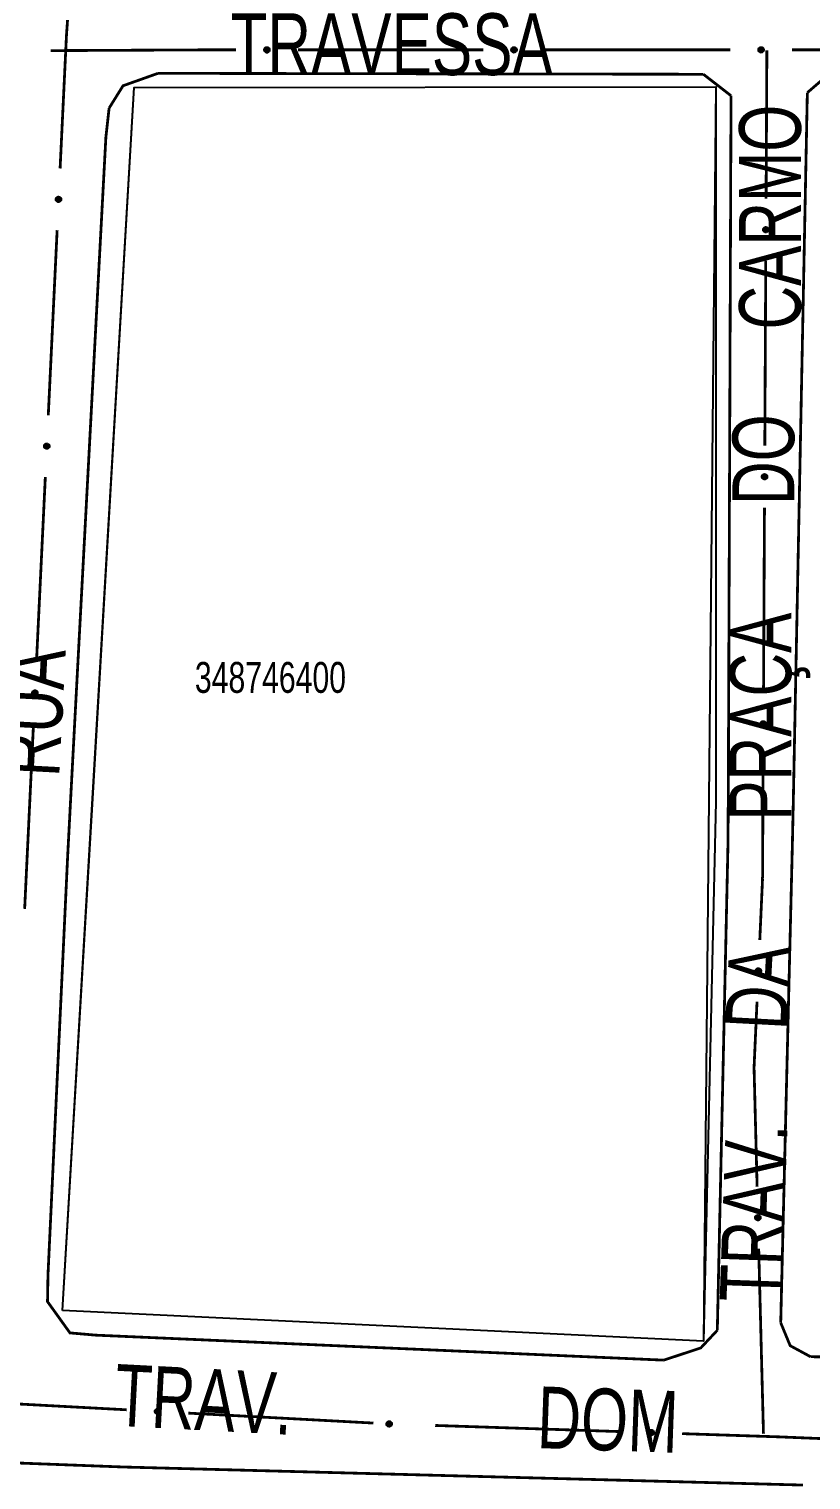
# Model space of a CAD drawing. Extents: x 199219 to 200475, y 4837288 to 4839440.
# Drawn here: x 199397.2 to 199447.9, y 4838763.5 to 4838857.5 of the extents above; entities that cross this region are included whole.
import ezdxf

# ---------------------------------------------------------------- set-up
doc = ezdxf.new("R2010")
doc.units = 0
doc.header["$LTSCALE"] = 3
doc.header["$MEASUREMENT"] = 0
for name, color, linetype in [('CD_MALHA_LOTES', 40, 'CONTINUOUS'), ('CD_TXT_QUADRA', 7, 'CONTINUOUS'), ('RU-QUADRAS', 210, 'CONTINUOUS'), ('SV-EIXO-RUA-PAV', 20, 'CONTINUOUS'), ('SV-RUA-PAVIM-S-GUIA-C-GUIA', 7, 'CONTINUOUS'), ('SV-TXT-RUA-PAV-S-GUIA-C-GUIA', 7, 'CONTINUOUS')]:
    doc.layers.add(name, color=color, linetype=linetype)
doc.styles.add('ARIAL', font='ARIAL.TTF')

msp = doc.modelspace()

# ---------------------------------------------------------------- linework, layer by layer
at = {"layer": 'CD_MALHA_LOTES'}
for p, q in [((199401.39, 4838808.01), (199404.05, 4838853.69)), ((199404.05, 4838853.69), (199441.71, 4838853.74)), ((199441.71, 4838853.74), (199441.71, 4838807.43)), ((199399.4, 4838774.5), (199401.39, 4838808.01)), ((199441.71, 4838807.43), (199440.92, 4838772.5)), ((199440.92, 4838772.5), (199399.4, 4838774.5))]:
    msp.add_line(p, q, dxfattribs=at)
at = {"layer": 'RU-QUADRAS', "color": 6, "linetype": 'Continuous'}
msp.add_lwpolyline([(199399.4, 4838774.5), (199404.05, 4838853.69), (199441.71, 4838853.74), (199440.92, 4838772.5)], close=True, dxfattribs=at)
at = {"layer": 'SV-EIXO-RUA-PAV', "const_width": 0.18}
for points in [[(199399.67, 4838857.12), (199399.909344, 4838860.429939)], [(199399.63742, 4838856.439361), (199399.67, 4838857.12)], [(199398.649797, 4838856.080569), (199407.649683, 4838856.125889)], [(199399.254928, 4838848.44851), (199399.63742, 4838856.439361)], [(199407.649683, 4838856.125889), (199408.47, 4838856.13)], [(199408.47, 4838856.13), (199410.649673, 4838856.130156)], [(199414.649673, 4838856.130443), (199426.649673, 4838856.131302)], [(199430.649673, 4838856.131589), (199442.649673, 4838856.132448)], [(199445.016863, 4838855.489071), (199445.02, 4838856.09)], [(199446.649673, 4838856.132734), (199447.46, 4838856.13)], [(199447.46, 4838856.13), (199458.649551, 4838856.181229)], [(199444.969884, 4838846.489194), (199445.016863, 4838855.489071)], [(199398.489942, 4838832.466808), (199399.063681, 4838844.453084)], [(199444.886365, 4838830.489412), (199444.949004, 4838842.489248)], [(199397.724957, 4838816.485106), (199398.298696, 4838828.471382)], [(199444.802847, 4838814.489629), (199444.865486, 4838826.489466)], [(199396.959971, 4838800.503404), (199397.53371, 4838812.48968)], [(199444.74, 4838802.45), (199444.781967, 4838810.489684)], [(199444.696862, 4838801.490763), (199444.74, 4838802.45)], [(199444.562084, 4838798.493792), (199444.696862, 4838801.490763)], [(199444.19, 4838790.22), (199444.38238, 4838794.497831)], [(199444.208462, 4838789.502392), (199444.19, 4838790.22)], [(199444.388496, 4838782.504707), (199444.208462, 4838789.502392)], [(199444.8, 4838766.51), (199444.491372, 4838778.506031)], [(199403.569156, 4838768.063629), (199395.580697, 4838768.493183)], [(199419.546075, 4838767.204521), (199407.563386, 4838767.848852)], [(199435.536352, 4838766.652566), (199423.542965, 4838767.050924)], [(199445.85, 4838766.31), (199439.534147, 4838766.51978)], [(199446.530084, 4838766.281901), (199445.85, 4838766.31)], [(199451.525821, 4838766.075478), (199446.530084, 4838766.281901)]]:
    msp.add_lwpolyline(points, dxfattribs=at)
at = {"layer": 'SV-EIXO-RUA-PAV'}
for points in [[(199412.505984, 4838856.24037), (199412.540072, 4838856.275442), (199412.57654, 4838856.298615), (199412.612519, 4838856.309187), (199412.646749, 4838856.31024), (199412.68189, 4838856.307372), (199412.71668, 4838856.296665), (199412.752662, 4838856.276227), (199412.788084, 4838856.24228), (199412.809367, 4838856.203361), (199412.821619, 4838856.168642), (199412.824772, 4838856.133012), (199412.821414, 4838856.098922), (199412.809097, 4838856.063151), (199412.78803, 4838856.02689), (199412.753032, 4838855.992097), (199412.717124, 4838855.969625), (199412.682054, 4838855.960312), (199412.646215, 4838855.95737), (199412.610374, 4838855.960727), (199412.576284, 4838855.971435), (199412.539812, 4838855.992712), (199412.50593, 4838856.02771), (199412.483107, 4838856.063268), (199412.473305, 4838856.098197), (199412.471202, 4838856.133547), (199412.473649, 4838856.168827), (199412.482957, 4838856.204248), (199412.505984, 4838856.24037)], [(199428.505984, 4838856.241516), (199428.540072, 4838856.276588), (199428.57654, 4838856.299761), (199428.612519, 4838856.310333), (199428.646749, 4838856.311386), (199428.681889, 4838856.308518), (199428.71668, 4838856.297811), (199428.752662, 4838856.277373), (199428.788084, 4838856.243426), (199428.809367, 4838856.204507), (199428.821619, 4838856.169788), (199428.824772, 4838856.134158), (199428.821414, 4838856.100068), (199428.809097, 4838856.064297), (199428.78803, 4838856.028036), (199428.753032, 4838855.993243), (199428.717124, 4838855.970771), (199428.682054, 4838855.961458), (199428.646215, 4838855.958516), (199428.610374, 4838855.961873), (199428.576284, 4838855.972581), (199428.539812, 4838855.993858), (199428.50593, 4838856.028856), (199428.483107, 4838856.064414), (199428.473304, 4838856.099343), (199428.471202, 4838856.134693), (199428.473649, 4838856.169973), (199428.482957, 4838856.205394), (199428.505984, 4838856.241516)], [(199444.505984, 4838856.242661), (199444.540072, 4838856.277734), (199444.57654, 4838856.300906), (199444.612519, 4838856.311479), (199444.646749, 4838856.312532), (199444.681889, 4838856.309664), (199444.71668, 4838856.298957), (199444.752662, 4838856.278519), (199444.788084, 4838856.244572), (199444.809367, 4838856.205653), (199444.821619, 4838856.170934), (199444.824772, 4838856.135304), (199444.821414, 4838856.101214), (199444.809097, 4838856.065443), (199444.78803, 4838856.029182), (199444.753032, 4838855.994389), (199444.717124, 4838855.971917), (199444.682054, 4838855.962604), (199444.646215, 4838855.959661), (199444.610374, 4838855.963019), (199444.576283, 4838855.973726), (199444.539812, 4838855.995004), (199444.505929, 4838856.030001), (199444.483107, 4838856.06556), (199444.473304, 4838856.100489), (199444.471202, 4838856.135839), (199444.473649, 4838856.171119), (199444.482957, 4838856.20654), (199444.505984, 4838856.242661)], [(199399.04248, 4838846.312544), (199399.00908, 4838846.348272), (199398.98768, 4838846.385808), (199398.978843, 4838846.422252), (199398.97943, 4838846.456493), (199398.983977, 4838846.491456), (199398.996338, 4838846.525694), (199399.018475, 4838846.560655), (199399.05408, 4838846.594412), (199399.093973, 4838846.613807), (199399.129239, 4838846.624383), (199399.164979, 4838846.625825), (199399.198869, 4838846.620839), (199399.234009, 4838846.606823), (199399.26922, 4838846.584044), (199399.302297, 4838846.54742), (199399.323024, 4838846.510477), (199399.330647, 4838846.475002), (199399.33187, 4838846.439062), (199399.3268, 4838846.403424), (199399.314473, 4838846.369885), (199399.291473, 4838846.334474), (199399.254894, 4838846.302306), (199399.218283, 4838846.281213), (199399.182925, 4838846.273094), (199399.147515, 4838846.272687), (199399.112392, 4838846.27682), (199399.077458, 4838846.287813), (199399.04248, 4838846.312544)], [(199444.848615, 4838844.346117), (199444.813724, 4838844.380389), (199444.790744, 4838844.41698), (199444.780362, 4838844.453015), (199444.779491, 4838844.48725), (199444.782544, 4838844.522374), (199444.793436, 4838844.557108), (199444.814063, 4838844.592981), (199444.848198, 4838844.628223), (199444.887228, 4838844.649299), (199444.922012, 4838844.661368), (199444.957658, 4838844.664332), (199444.99173, 4838844.660794), (199445.027435, 4838844.648288), (199445.063584, 4838844.627029), (199445.098191, 4838844.591847), (199445.120473, 4838844.555821), (199445.1296, 4838844.520702), (199445.132353, 4838844.484848), (199445.128806, 4838844.449026), (199445.117918, 4838844.414992), (199445.096448, 4838844.378634), (199445.061272, 4838844.344937), (199445.025593, 4838844.322303), (199444.990613, 4838844.312685), (199444.955252, 4838844.31077), (199444.919985, 4838844.313404), (199444.884614, 4838844.322899), (199444.848615, 4838844.346117)], [(199398.277495, 4838830.330842), (199398.244095, 4838830.36657), (199398.222695, 4838830.404106), (199398.213857, 4838830.44055), (199398.214445, 4838830.474791), (199398.218992, 4838830.509754), (199398.231353, 4838830.543992), (199398.25349, 4838830.578953), (199398.289094, 4838830.61271), (199398.328987, 4838830.632105), (199398.364253, 4838830.642681), (199398.399993, 4838830.644123), (199398.433884, 4838830.639137), (199398.469024, 4838830.625121), (199398.504235, 4838830.602342), (199398.537312, 4838830.565718), (199398.558039, 4838830.528775), (199398.565662, 4838830.4933), (199398.566885, 4838830.45736), (199398.561815, 4838830.421722), (199398.549487, 4838830.388183), (199398.526488, 4838830.352772), (199398.489908, 4838830.320604), (199398.453298, 4838830.299511), (199398.417939, 4838830.291392), (199398.382529, 4838830.290985), (199398.347407, 4838830.295119), (199398.312472, 4838830.306111), (199398.277495, 4838830.330842)], [(199444.765096, 4838828.346335), (199444.730205, 4838828.380607), (199444.707226, 4838828.417198), (199444.696844, 4838828.453233), (199444.695972, 4838828.487468), (199444.699026, 4838828.522592), (199444.709917, 4838828.557326), (199444.730545, 4838828.593199), (199444.764679, 4838828.628441), (199444.80371, 4838828.649517), (199444.838493, 4838828.661586), (199444.874139, 4838828.66455), (199444.908211, 4838828.661012), (199444.943916, 4838828.648505), (199444.980066, 4838828.627247), (199445.014673, 4838828.592065), (199445.036955, 4838828.556039), (199445.046082, 4838828.52092), (199445.048834, 4838828.485066), (199445.045287, 4838828.449244), (199445.0344, 4838828.41521), (199445.01293, 4838828.378852), (199444.977753, 4838828.345155), (199444.942075, 4838828.322521), (199444.907094, 4838828.312903), (199444.871733, 4838828.310988), (199444.836467, 4838828.313622), (199444.801096, 4838828.323117), (199444.765096, 4838828.346335)], [(199397.512509, 4838814.34914), (199397.479109, 4838814.384868), (199397.457709, 4838814.422404), (199397.448872, 4838814.458848), (199397.449459, 4838814.493089), (199397.454006, 4838814.528052), (199397.466367, 4838814.56229), (199397.488504, 4838814.597251), (199397.524109, 4838814.631008), (199397.564002, 4838814.650403), (199397.599268, 4838814.660979), (199397.635008, 4838814.662421), (199397.668898, 4838814.657435), (199397.704038, 4838814.643419), (199397.739249, 4838814.62064), (199397.772326, 4838814.584016), (199397.793053, 4838814.547073), (199397.800676, 4838814.511598), (199397.801899, 4838814.475659), (199397.796829, 4838814.44002), (199397.784502, 4838814.406481), (199397.761502, 4838814.37107), (199397.724923, 4838814.338903), (199397.688312, 4838814.317809), (199397.652954, 4838814.30969), (199397.617544, 4838814.309283), (199397.582421, 4838814.313417), (199397.547487, 4838814.324409), (199397.512509, 4838814.34914)], [(199444.681578, 4838812.346553), (199444.646686, 4838812.380825), (199444.623707, 4838812.417416), (199444.613325, 4838812.453451), (199444.612454, 4838812.487686), (199444.615507, 4838812.52281), (199444.626398, 4838812.557544), (199444.647026, 4838812.593416), (199444.68116, 4838812.628659), (199444.720191, 4838812.649735), (199444.754974, 4838812.661804), (199444.79062, 4838812.664768), (199444.824692, 4838812.66123), (199444.860398, 4838812.648723), (199444.896547, 4838812.627464), (199444.931154, 4838812.592283), (199444.953436, 4838812.556257), (199444.962563, 4838812.521138), (199444.965316, 4838812.485284), (199444.961769, 4838812.449462), (199444.950881, 4838812.415428), (199444.929411, 4838812.37907), (199444.894235, 4838812.345373), (199444.858556, 4838812.322739), (199444.823575, 4838812.313121), (199444.788215, 4838812.311206), (199444.752948, 4838812.31384), (199444.717577, 4838812.323335), (199444.681578, 4838812.346553)], [(199444.355808, 4838796.357221), (199444.322304, 4838796.392853), (199444.300796, 4838796.430327), (199444.291853, 4838796.466745), (199444.292342, 4838796.500988), (199444.296788, 4838796.535963), (199444.30905, 4838796.570237), (199444.331086, 4838796.605263), (199444.366593, 4838796.639122), (199444.40643, 4838796.658632), (199444.441665, 4838796.669309), (199444.477401, 4838796.670855), (199444.511305, 4838796.665967), (199444.546486, 4838796.652053), (199444.581762, 4838796.629375), (199444.614945, 4838796.592847), (199444.635779, 4838796.555964), (199444.643504, 4838796.520511), (199444.644831, 4838796.484575), (199444.639864, 4838796.448923), (199444.627633, 4838796.415348), (199444.604736, 4838796.379871), (199444.56825, 4838796.347598), (199444.5317, 4838796.326398), (199444.496365, 4838796.318177), (199444.460957, 4838796.317668), (199444.425822, 4838796.3217), (199444.390856, 4838796.332592), (199444.355808, 4838796.357221)], [(199444.333585, 4838780.358905), (199444.29765, 4838780.392082), (199444.273549, 4838780.427944), (199444.262057, 4838780.46364), (199444.260127, 4838780.497831), (199444.262093, 4838780.533034), (199444.271904, 4838780.568088), (199444.291412, 4838780.604581), (199444.32444, 4838780.640863), (199444.3628, 4838780.663137), (199444.397193, 4838780.676276), (199444.432731, 4838780.680341), (199444.466896, 4838780.677859), (199444.502971, 4838780.666463), (199444.539761, 4838780.646333), (199444.575439, 4838780.612239), (199444.598825, 4838780.576919), (199444.609034, 4838780.5421), (199444.612895, 4838780.506347), (199444.610458, 4838780.470433), (199444.600628, 4838780.436078), (199444.580293, 4838780.399073), (199444.546176, 4838780.364304), (199444.511215, 4838780.340577), (199444.476549, 4838780.329882), (199444.441264, 4838780.326874), (199444.405933, 4838780.328415), (199444.370285, 4838780.336811), (199444.333585, 4838780.358905)], [(199405.703834, 4838767.838604), (199405.66791, 4838767.805415), (199405.630248, 4838767.784236), (199405.593753, 4838767.775614), (199405.559516, 4838767.776403), (199405.524581, 4838767.781156), (199405.490416, 4838767.793718), (199405.455585, 4838767.816061), (199405.422039, 4838767.851864), (199405.40288, 4838767.89187), (199405.392512, 4838767.927198), (199405.391279, 4838767.962945), (199405.396465, 4838767.996806), (199405.410688, 4838768.031863), (199405.433674, 4838768.066939), (199405.470492, 4838768.0998), (199405.507557, 4838768.120309), (199405.543076, 4838768.127723), (199405.579022, 4838768.128734), (199405.61463, 4838768.123454), (199405.648096, 4838768.110929), (199405.68337, 4838768.087722), (199405.715322, 4838768.050953), (199405.7362, 4838768.014219), (199405.74411, 4838767.978813), (199405.744309, 4838767.943402), (199405.739968, 4838767.908304), (199405.72877, 4838767.873435), (199405.703834, 4838767.838604)], [(199420.697563, 4838767.032363), (199420.661639, 4838766.999174), (199420.623977, 4838766.977996), (199420.587482, 4838766.969373), (199420.553245, 4838766.970163), (199420.518309, 4838766.974915), (199420.484145, 4838766.987478), (199420.449314, 4838767.00982), (199420.415768, 4838767.045623), (199420.396609, 4838767.08563), (199420.38624, 4838767.120957), (199420.385008, 4838767.156705), (199420.390194, 4838767.190566), (199420.404417, 4838767.225623), (199420.427403, 4838767.260699), (199420.464221, 4838767.293559), (199420.501285, 4838767.314069), (199420.536805, 4838767.321482), (199420.572751, 4838767.322494), (199420.608359, 4838767.317214), (199420.641824, 4838767.304689), (199420.677099, 4838767.281482), (199420.709051, 4838767.244713), (199420.729929, 4838767.207979), (199420.737839, 4838767.172573), (199420.738038, 4838767.137161), (199420.733697, 4838767.102064), (199420.722499, 4838767.067195), (199420.697563, 4838767.032363)], [(199437.675196, 4838766.471383), (199437.639961, 4838766.437464), (199437.602742, 4838766.415518), (199437.566431, 4838766.406148), (199437.532185, 4838766.406235), (199437.497159, 4838766.41027), (199437.462744, 4838766.422129), (199437.427462, 4838766.443752), (199437.393189, 4838766.478859), (199437.373213, 4838766.518464), (199437.362122, 4838766.553572), (199437.360157, 4838766.589287), (199437.364646, 4838766.623246), (199437.378147, 4838766.658588), (199437.400409, 4838766.694128), (199437.436545, 4838766.727737), (199437.473181, 4838766.749003), (199437.508541, 4838766.757143), (199437.544459, 4838766.758892), (199437.580167, 4838766.754344), (199437.613883, 4838766.742508), (199437.649626, 4838766.720029), (199437.682326, 4838766.683924), (199437.703953, 4838766.647626), (199437.712588, 4838766.61239), (199437.713513, 4838766.57699), (199437.709893, 4838766.54181), (199437.699413, 4838766.506719), (199437.675196, 4838766.471383)]]:
    msp.add_lwpolyline(points, close=True, dxfattribs=at)
for points in [[(199412.471202, 4838856.133547), (199412.821619, 4838856.168642)], [(199412.473305, 4838856.098197), (199412.824772, 4838856.133012)], [(199412.473649, 4838856.168827), (199412.809367, 4838856.203361)], [(199412.474851, 4838856.115441), (199412.821438, 4838856.148214)], [(199412.476213, 4838856.152283), (199412.810519, 4838856.187785)], [(199412.481676, 4838856.079964), (199412.820075, 4838856.115466)], [(199412.482957, 4838856.204248), (199412.788084, 4838856.24228)], [(199412.483033, 4838856.186397), (199412.794142, 4838856.223261)], [(199412.483107, 4838856.063268), (199412.821414, 4838856.098922)], [(199412.495311, 4838856.220511), (199412.766849, 4838856.257372)], [(199412.496689, 4838856.044487), (199412.810526, 4838856.079987)], [(199412.50593, 4838856.02771), (199412.809097, 4838856.063151)], [(199412.505984, 4838856.24037), (199412.752662, 4838856.276227)], [(199412.525328, 4838856.258719), (199412.727276, 4838856.286024)], [(199412.52671, 4838856.011741), (199412.795519, 4838856.044509)], [(199412.539812, 4838855.992712), (199412.78803, 4838856.02689)], [(199412.540072, 4838856.275442), (199412.71668, 4838856.296665)], [(199412.560804, 4838856.288741), (199412.690432, 4838856.301031)], [(199412.563555, 4838855.984453), (199412.762773, 4838856.009029)], [(199412.576284, 4838855.971435), (199412.753032, 4838855.992097)], [(199412.57654, 4838856.298615), (199412.68189, 4838856.307372)], [(199412.597669, 4838855.966717), (199412.728662, 4838855.980371)], [(199412.610374, 4838855.960727), (199412.717124, 4838855.969625)], [(199428.471202, 4838856.134693), (199428.821619, 4838856.169788)], [(199428.473304, 4838856.099343), (199428.824772, 4838856.134158)], [(199428.473649, 4838856.169973), (199428.809367, 4838856.204507)], [(199428.474851, 4838856.116587), (199428.821437, 4838856.14936)], [(199428.476213, 4838856.153429), (199428.810518, 4838856.18893)], [(199428.481676, 4838856.08111), (199428.820075, 4838856.116611)], [(199428.482957, 4838856.205394), (199428.788084, 4838856.243426)], [(199428.483033, 4838856.187543), (199428.794142, 4838856.224407)], [(199428.483107, 4838856.064414), (199428.821414, 4838856.100068)], [(199428.495311, 4838856.221656), (199428.766849, 4838856.258518)], [(199428.496689, 4838856.045633), (199428.810526, 4838856.081133)], [(199428.50593, 4838856.028856), (199428.809097, 4838856.064297)], [(199428.505984, 4838856.241516), (199428.752662, 4838856.277373)], [(199428.525328, 4838856.259865), (199428.727276, 4838856.28717)], [(199428.52671, 4838856.012887), (199428.795519, 4838856.045655)], [(199428.539812, 4838855.993858), (199428.78803, 4838856.028036)], [(199428.540072, 4838856.276588), (199428.71668, 4838856.297811)], [(199428.560804, 4838856.289887), (199428.690432, 4838856.302177)], [(199428.563554, 4838855.985599), (199428.762773, 4838856.010175)], [(199428.576284, 4838855.972581), (199428.753032, 4838855.993243)], [(199428.57654, 4838856.299761), (199428.681889, 4838856.308518)], [(199428.597669, 4838855.967863), (199428.728662, 4838855.981517)], [(199428.610374, 4838855.961873), (199428.717124, 4838855.970771)], [(199444.471202, 4838856.135839), (199444.821619, 4838856.170934)], [(199444.473304, 4838856.100489), (199444.824772, 4838856.135304)], [(199444.473649, 4838856.171119), (199444.809367, 4838856.205653)], [(199444.474851, 4838856.117733), (199444.821437, 4838856.150506)], [(199444.476213, 4838856.154575), (199444.810518, 4838856.190076)], [(199444.481676, 4838856.082256), (199444.820075, 4838856.117757)], [(199444.482957, 4838856.20654), (199444.788084, 4838856.244572)], [(199444.483033, 4838856.188688), (199444.794142, 4838856.225553)], [(199444.483107, 4838856.06556), (199444.821414, 4838856.101214)], [(199444.495311, 4838856.222802), (199444.766849, 4838856.259664)], [(199444.496689, 4838856.046779), (199444.810526, 4838856.082279)], [(199444.505929, 4838856.030001), (199444.809097, 4838856.065443)], [(199444.505984, 4838856.242661), (199444.752662, 4838856.278519)], [(199444.525328, 4838856.261011), (199444.727276, 4838856.288316)], [(199444.52671, 4838856.014033), (199444.795519, 4838856.0468)], [(199444.539812, 4838855.995004), (199444.78803, 4838856.029182)], [(199444.540072, 4838856.277734), (199444.71668, 4838856.298957)], [(199444.560804, 4838856.291033), (199444.690432, 4838856.303323)], [(199444.563554, 4838855.986745), (199444.762773, 4838856.011321)], [(199444.576283, 4838855.973726), (199444.753032, 4838855.994389)], [(199444.57654, 4838856.300906), (199444.681889, 4838856.309664)], [(199444.597669, 4838855.969009), (199444.728662, 4838855.982663)], [(199444.610374, 4838855.963019), (199444.717124, 4838855.971917)], [(199398.98768, 4838846.385808), (199398.983977, 4838846.491456)], [(199398.996789, 4838846.369617), (199398.99072, 4838846.499685)], [(199399.00908, 4838846.348272), (199398.996338, 4838846.525694)], [(199399.025078, 4838846.332744), (199399.007474, 4838846.535767)], [(199399.04248, 4838846.312544), (199399.018475, 4838846.560655)], [(199399.061805, 4838846.300932), (199399.037988, 4838846.573923)], [(199399.077458, 4838846.287813), (199399.05408, 4838846.594412)], [(199399.095292, 4838846.287035), (199399.073367, 4838846.599552)], [(199399.112392, 4838846.27682), (199399.093973, 4838846.613807)], [(199399.12904, 4838846.278589), (199399.109587, 4838846.614211)], [(199399.147515, 4838846.272687), (199399.129239, 4838846.624383)], [(199399.165775, 4838846.275465), (199399.149635, 4838846.623223)], [(199399.182925, 4838846.273094), (199399.164979, 4838846.625825)], [(199399.201538, 4838846.280583), (199399.182281, 4838846.620294)], [(199399.218283, 4838846.281213), (199399.198869, 4838846.620839)], [(199399.237693, 4838846.293879), (199399.217261, 4838846.609057)], [(199399.254894, 4838846.302306), (199399.234009, 4838846.606823)], [(199399.271839, 4838846.322299), (199399.25198, 4838846.592368)], [(199399.291473, 4838846.334474), (199399.26922, 4838846.584044)], [(199399.30086, 4838846.357794), (199399.285851, 4838846.557961)], [(199399.314473, 4838846.369885), (199399.302297, 4838846.54742)], [(199399.320209, 4838846.39102), (199399.312843, 4838846.522517)], [(199399.3268, 4838846.403424), (199399.323024, 4838846.510477)], [(199444.790744, 4838844.41698), (199444.782544, 4838844.522374)], [(199444.800534, 4838844.401191), (199444.78893, 4838844.530883)], [(199444.813724, 4838844.380389), (199444.793436, 4838844.557108)], [(199444.830368, 4838844.365558), (199444.804132, 4838844.567647)], [(199444.848615, 4838844.346117), (199444.814063, 4838844.592981)], [(199444.868417, 4838844.335339), (199444.832993, 4838844.607068)], [(199444.884614, 4838844.322899), (199444.848198, 4838844.628223)], [(199444.902466, 4838844.32288), (199444.867248, 4838844.63418)], [(199444.919985, 4838844.313404), (199444.887228, 4838844.649299)], [(199444.936543, 4838844.31588), (199444.902811, 4838844.650369)], [(199444.955252, 4838844.31077), (199444.922012, 4838844.661368)], [(199444.973377, 4838844.314323), (199444.942438, 4838844.661078)], [(199444.990613, 4838844.312685), (199444.957658, 4838844.664332)], [(199445.00889, 4838844.32096), (199444.975179, 4838844.659543)], [(199445.025593, 4838844.322303), (199444.99173, 4838844.660794)], [(199445.044446, 4838844.335785), (199445.010607, 4838844.649806)], [(199445.061272, 4838844.344937), (199445.027435, 4838844.648288)], [(199445.07735, 4838844.365633), (199445.046005, 4838844.634611)], [(199445.096448, 4838844.378634), (199445.063584, 4838844.627029)], [(199445.104833, 4838844.402332), (199445.081312, 4838844.601678)], [(199445.117918, 4838844.414992), (199445.098191, 4838844.591847)], [(199445.122749, 4838844.436352), (199445.109788, 4838844.567416)], [(199445.128806, 4838844.449026), (199445.120473, 4838844.555821)], [(199398.222695, 4838830.404106), (199398.218992, 4838830.509754)], [(199398.231803, 4838830.387915), (199398.225734, 4838830.517983)], [(199398.244095, 4838830.36657), (199398.231353, 4838830.543992)], [(199398.260092, 4838830.351042), (199398.242488, 4838830.554066)], [(199398.277495, 4838830.330842), (199398.25349, 4838830.578953)], [(199398.29682, 4838830.31923), (199398.273003, 4838830.592221)], [(199398.312472, 4838830.306111), (199398.289094, 4838830.61271)], [(199398.330307, 4838830.305333), (199398.308381, 4838830.61785)], [(199398.347407, 4838830.295119), (199398.328987, 4838830.632105)], [(199398.364055, 4838830.296887), (199398.344601, 4838830.632509)], [(199398.382529, 4838830.290985), (199398.364253, 4838830.642681)], [(199398.400789, 4838830.293763), (199398.384649, 4838830.641521)], [(199398.417939, 4838830.291392), (199398.399993, 4838830.644123)], [(199398.436553, 4838830.298881), (199398.417295, 4838830.638592)], [(199398.453298, 4838830.299511), (199398.433884, 4838830.639137)], [(199398.472707, 4838830.312177), (199398.452275, 4838830.627355)], [(199398.489908, 4838830.320604), (199398.469024, 4838830.625121)], [(199398.506854, 4838830.340597), (199398.486995, 4838830.610666)], [(199398.526488, 4838830.352772), (199398.504235, 4838830.602342)], [(199398.535874, 4838830.376092), (199398.520866, 4838830.576259)], [(199398.549487, 4838830.388183), (199398.537312, 4838830.565718)], [(199398.555224, 4838830.409318), (199398.547857, 4838830.540815)], [(199398.561815, 4838830.421722), (199398.558039, 4838830.528775)], [(199444.707226, 4838828.417198), (199444.699026, 4838828.522592)], [(199444.717015, 4838828.401409), (199444.705412, 4838828.531101)], [(199444.730205, 4838828.380607), (199444.709917, 4838828.557326)], [(199444.746849, 4838828.365776), (199444.720613, 4838828.567865)], [(199444.765096, 4838828.346335), (199444.730545, 4838828.593199)], [(199444.784899, 4838828.335557), (199444.749475, 4838828.607286)], [(199444.801096, 4838828.323117), (199444.764679, 4838828.628441)], [(199444.818947, 4838828.323098), (199444.78373, 4838828.634398)], [(199444.836467, 4838828.313622), (199444.80371, 4838828.649517)], [(199444.853024, 4838828.316098), (199444.819292, 4838828.650586)], [(199444.871733, 4838828.310988), (199444.838493, 4838828.661586)], [(199444.889859, 4838828.314541), (199444.85892, 4838828.661296)], [(199444.907094, 4838828.312903), (199444.874139, 4838828.66455)], [(199444.925371, 4838828.321178), (199444.891661, 4838828.659761)], [(199444.942075, 4838828.322521), (199444.908211, 4838828.661012)], [(199444.960927, 4838828.336003), (199444.927088, 4838828.650024)], [(199444.977753, 4838828.345155), (199444.943916, 4838828.648505)], [(199444.993832, 4838828.365851), (199444.962487, 4838828.634829)], [(199445.01293, 4838828.378852), (199444.980066, 4838828.627247)], [(199445.021314, 4838828.40255), (199444.997793, 4838828.601896)], [(199445.0344, 4838828.41521), (199445.014673, 4838828.592065)], [(199445.039231, 4838828.43657), (199445.026269, 4838828.567634)], [(199445.045287, 4838828.449244), (199445.036955, 4838828.556039)], [(199397.457709, 4838814.422404), (199397.454006, 4838814.528052)], [(199397.466818, 4838814.406213), (199397.460749, 4838814.536281)], [(199397.479109, 4838814.384868), (199397.466367, 4838814.56229)], [(199397.495107, 4838814.36934), (199397.477503, 4838814.572364)], [(199397.512509, 4838814.34914), (199397.488504, 4838814.597251)], [(199397.531834, 4838814.337529), (199397.508017, 4838814.610519)], [(199397.547487, 4838814.324409), (199397.524109, 4838814.631008)], [(199397.565321, 4838814.323631), (199397.543396, 4838814.636148)], [(199397.582421, 4838814.313417), (199397.564002, 4838814.650403)], [(199397.599069, 4838814.315185), (199397.579616, 4838814.650807)], [(199397.617544, 4838814.309283), (199397.599268, 4838814.660979)], [(199397.635804, 4838814.312061), (199397.619664, 4838814.659819)], [(199397.652954, 4838814.30969), (199397.635008, 4838814.662421)], [(199397.671567, 4838814.317179), (199397.65231, 4838814.65689)], [(199397.688312, 4838814.317809), (199397.668898, 4838814.657435)], [(199397.707722, 4838814.330476), (199397.68729, 4838814.645653)], [(199397.724923, 4838814.338903), (199397.704038, 4838814.643419)], [(199397.741868, 4838814.358895), (199397.722009, 4838814.628964)], [(199397.761502, 4838814.37107), (199397.739249, 4838814.62064)], [(199397.770889, 4838814.39439), (199397.75588, 4838814.594557)], [(199397.784502, 4838814.406481), (199397.772326, 4838814.584016)], [(199397.790238, 4838814.427616), (199397.782872, 4838814.559113)], [(199397.796829, 4838814.44002), (199397.793053, 4838814.547073)], [(199444.623707, 4838812.417416), (199444.615507, 4838812.52281)], [(199444.633497, 4838812.401627), (199444.621893, 4838812.531319)], [(199444.646686, 4838812.380825), (199444.626398, 4838812.557544)], [(199444.663331, 4838812.365994), (199444.637095, 4838812.568083)], [(199444.681578, 4838812.346553), (199444.647026, 4838812.593416)], [(199444.70138, 4838812.335775), (199444.665956, 4838812.607504)], [(199444.717577, 4838812.323335), (199444.68116, 4838812.628659)], [(199444.735429, 4838812.323316), (199444.700211, 4838812.634616)], [(199444.752948, 4838812.31384), (199444.720191, 4838812.649735)], [(199444.769506, 4838812.316316), (199444.735774, 4838812.650804)], [(199444.788215, 4838812.311206), (199444.754974, 4838812.661804)], [(199444.80634, 4838812.314759), (199444.775401, 4838812.661514)], [(199444.823575, 4838812.313121), (199444.79062, 4838812.664768)], [(199444.841853, 4838812.321396), (199444.808142, 4838812.659978)], [(199444.858556, 4838812.322739), (199444.824692, 4838812.66123)], [(199444.877408, 4838812.336221), (199444.843569, 4838812.650242)], [(199444.894235, 4838812.345373), (199444.860398, 4838812.648723)], [(199444.910313, 4838812.366069), (199444.878968, 4838812.635047)], [(199444.929411, 4838812.37907), (199444.896547, 4838812.627464)], [(199444.937795, 4838812.402768), (199444.914274, 4838812.602114)], [(199444.950881, 4838812.415428), (199444.931154, 4838812.592283)], [(199444.955712, 4838812.436788), (199444.942751, 4838812.567852)], [(199444.961769, 4838812.449462), (199444.953436, 4838812.556257)], [(199444.300796, 4838796.430327), (199444.296788, 4838796.535963)], [(199444.309952, 4838796.414162), (199444.303507, 4838796.544212)], [(199444.322304, 4838796.392853), (199444.30905, 4838796.570237)], [(199444.338347, 4838796.377371), (199444.320157, 4838796.580343)], [(199444.355808, 4838796.357221), (199444.331086, 4838796.605263)], [(199444.375166, 4838796.345666), (199444.350561, 4838796.618587)], [(199444.390856, 4838796.332592), (199444.366593, 4838796.639122)], [(199444.408693, 4838796.331865), (199444.385865, 4838796.644317)], [(199444.425822, 4838796.3217), (199444.40643, 4838796.658632)], [(199444.442465, 4838796.323517), (199444.422043, 4838796.659081)], [(199444.460957, 4838796.317668), (199444.441665, 4838796.669309)], [(199444.479209, 4838796.320498), (199444.462064, 4838796.668208)], [(199444.496365, 4838796.318177), (199444.477401, 4838796.670855)], [(199444.514957, 4838796.32572), (199444.494718, 4838796.665374)], [(199444.5317, 4838796.326398), (199444.511305, 4838796.665967)], [(199444.551073, 4838796.339121), (199444.529731, 4838796.654238)], [(199444.56825, 4838796.347598), (199444.546486, 4838796.652053)], [(199444.585137, 4838796.367639), (199444.564498, 4838796.63765)], [(199444.604736, 4838796.379871), (199444.581762, 4838796.629375)], [(199444.614055, 4838796.403218), (199444.598469, 4838796.60334)], [(199444.627633, 4838796.415348), (199444.614945, 4838796.592847)], [(199444.633309, 4838796.436499), (199444.625562, 4838796.567974)], [(199444.639864, 4838796.448923), (199444.635779, 4838796.555964)], [(199444.273549, 4838780.427944), (199444.262093, 4838780.533034)], [(199444.283823, 4838780.412466), (199444.268212, 4838780.541736)], [(199444.29765, 4838780.392082), (199444.271904, 4838780.568088)], [(199444.314745, 4838780.377772), (199444.28227, 4838780.578952)], [(199444.333585, 4838780.358905), (199444.291412, 4838780.604581)], [(199444.353711, 4838780.348745), (199444.309897, 4838780.619247)], [(199444.370285, 4838780.336811), (199444.32444, 4838780.640863)], [(199444.388129, 4838780.337346), (199444.343297, 4838780.647406)], [(199444.405933, 4838780.328415), (199444.3628, 4838780.663137)], [(199444.422406, 4838780.331403), (199444.378342, 4838780.664687)], [(199444.441264, 4838780.326874), (199444.397193, 4838780.676276)], [(199444.459271, 4838780.330986), (199444.417619, 4838780.676618)], [(199444.476549, 4838780.329882), (199444.432731, 4838780.680341)], [(199444.494561, 4838780.338719), (199444.450392, 4838780.676096)], [(199444.511215, 4838780.340577), (199444.466896, 4838780.677859)], [(199444.529641, 4838780.354636), (199444.486104, 4838780.66746)], [(199444.546176, 4838780.364304), (199444.502971, 4838780.666463)], [(199444.561607, 4838780.385488), (199444.521955, 4838780.653368)], [(199444.580293, 4838780.399073), (199444.539761, 4838780.646333)], [(199444.587941, 4838780.42302), (199444.558264, 4838780.621542)], [(199444.600628, 4838780.436078), (199444.575439, 4838780.612239)], [(199444.604796, 4838780.457578), (199444.587786, 4838780.588178)], [(199444.610458, 4838780.470433), (199444.598825, 4838780.576919)], [(199405.74411, 4838767.978813), (199405.391279, 4838767.962945)], [(199405.744309, 4838767.943402), (199405.392512, 4838767.927198)], [(199405.741639, 4838767.961678), (199405.393792, 4838767.947586)], [(199405.7362, 4838768.014219), (199405.396465, 4838767.996806)], [(199405.736731, 4838767.997471), (199405.396913, 4838767.980214)], [(199405.738298, 4838767.924962), (199405.402567, 4838767.907486)], [(199405.739968, 4838767.908304), (199405.40288, 4838767.89187)], [(199405.723648, 4838768.033703), (199405.408355, 4838768.015128)], [(199405.715322, 4838768.050953), (199405.410688, 4838768.031863)], [(199405.729654, 4838767.891265), (199405.417013, 4838767.871181)], [(199405.72877, 4838767.873435), (199405.422039, 4838767.851864)], [(199405.69543, 4838768.068016), (199405.425248, 4838768.049748)], [(199405.68337, 4838768.087722), (199405.433674, 4838768.066939)], [(199405.715559, 4838767.85786), (199405.442432, 4838767.835651)], [(199405.703834, 4838767.838604), (199405.455585, 4838767.816061)], [(199405.660106, 4838768.097245), (199405.459855, 4838768.083416)], [(199405.648096, 4838768.110929), (199405.470492, 4838768.0998)], [(199405.683531, 4838767.821321), (199405.480408, 4838767.804913)], [(199405.66791, 4838767.805415), (199405.490416, 4838767.793718)], [(199405.626995, 4838768.11679), (199405.495457, 4838768.110198)], [(199405.61463, 4838768.123454), (199405.507557, 4838768.120309)], [(199405.646493, 4838767.793249), (199405.516391, 4838767.787947)], [(199405.630248, 4838767.784236), (199405.524581, 4838767.781156)], [(199420.737839, 4838767.172573), (199420.385008, 4838767.156705)], [(199420.738038, 4838767.137161), (199420.38624, 4838767.120957)], [(199420.735368, 4838767.155438), (199420.38752, 4838767.141346)], [(199420.729929, 4838767.207979), (199420.390194, 4838767.190566)], [(199420.73046, 4838767.19123), (199420.390641, 4838767.173974)], [(199420.732027, 4838767.118722), (199420.396296, 4838767.101246)], [(199420.733697, 4838767.102064), (199420.396609, 4838767.08563)], [(199420.717377, 4838767.227463), (199420.402084, 4838767.208888)], [(199420.709051, 4838767.244713), (199420.404417, 4838767.225623)], [(199420.723382, 4838767.085024), (199420.410742, 4838767.06494)], [(199420.722499, 4838767.067195), (199420.415768, 4838767.045623)], [(199420.689159, 4838767.261776), (199420.418977, 4838767.243508)], [(199420.677099, 4838767.281482), (199420.427403, 4838767.260699)], [(199420.709288, 4838767.05162), (199420.436161, 4838767.029411)], [(199420.697563, 4838767.032363), (199420.449314, 4838767.00982)], [(199420.653835, 4838767.291005), (199420.453584, 4838767.277176)], [(199420.641824, 4838767.304689), (199420.464221, 4838767.293559)], [(199420.67726, 4838767.01508), (199420.474137, 4838766.998673)], [(199420.661639, 4838766.999174), (199420.484145, 4838766.987478)], [(199420.620724, 4838767.31055), (199420.489186, 4838767.303958)], [(199420.608359, 4838767.317214), (199420.501285, 4838767.314069)], [(199420.640222, 4838766.987009), (199420.51012, 4838766.981706)], [(199420.623977, 4838766.977996), (199420.518309, 4838766.974915)], [(199437.712588, 4838766.61239), (199437.360157, 4838766.589287)], [(199437.713513, 4838766.57699), (199437.362122, 4838766.553572)], [(199437.710468, 4838766.595207), (199437.362984, 4838766.573982)], [(199437.703953, 4838766.647626), (199437.364646, 4838766.623246)], [(199437.704827, 4838766.630892), (199437.365434, 4838766.606668)], [(199437.707882, 4838766.558431), (199437.37258, 4838766.534071)], [(199437.709893, 4838766.54181), (199437.373213, 4838766.518464)], [(199437.691003, 4838766.666848), (199437.376159, 4838766.641809)], [(199437.682326, 4838766.683924), (199437.378147, 4838766.658588)], [(199437.69993, 4838766.524563), (199437.387768, 4838766.498069)], [(199437.662088, 4838766.700575), (199437.392338, 4838766.676768)], [(199437.699413, 4838766.506719), (199437.393189, 4838766.478859)], [(199437.649626, 4838766.720029), (199437.400409, 4838766.694128)], [(199437.686524, 4838766.490876), (199437.413911, 4838766.463069)], [(199437.626172, 4838766.729074), (199437.426246, 4838766.711139)], [(199437.675196, 4838766.471383), (199437.427462, 4838766.443752)], [(199437.613883, 4838766.742508), (199437.436545, 4838766.727737)], [(199437.655253, 4838766.453687), (199437.452509, 4838766.433116)], [(199437.592666, 4838766.747935), (199437.461291, 4838766.738646)], [(199437.639961, 4838766.437464), (199437.462744, 4838766.422129)], [(199437.580167, 4838766.754344), (199437.473181, 4838766.749003)], [(199437.618798, 4838766.424862), (199437.488832, 4838766.416892)], [(199437.602742, 4838766.415518), (199437.497159, 4838766.41027)]]:
    msp.add_lwpolyline(points, dxfattribs=at)
at = {"layer": 'SV-RUA-PAVIM-S-GUIA-C-GUIA', "const_width": 0.18}
for points in [[(199447.64, 4838853.36), (199449.16, 4838854.67)], [(199405.59, 4838854.61), (199403.329926, 4838853.804345), (199402.43, 4838852.36)], [(199440.91, 4838854.55), (199405.59, 4838854.61)], [(199442.7, 4838853.16), (199440.91, 4838854.55)], [(199442.52, 4838807.42), (199442.7, 4838853.16)], [(199446.73, 4838807.36), (199447.64, 4838853.36)], [(199402.43, 4838852.36), (199402.22, 4838850.48)], [(199402.22, 4838850.48), (199401.83, 4838843.16)], [(199401.83, 4838843.16), (199399.96, 4838808.03)], [(199399.96, 4838808.03), (199399.74, 4838803.82)], [(199442.5, 4838804.62), (199442.52, 4838807.42)], [(199446.67, 4838804.62), (199446.73, 4838807.36)], [(199441.811143, 4838773.212128), (199442.5, 4838804.62)], [(199445.916632, 4838773.70107), (199446.67, 4838804.62)], [(199399.74, 4838803.82), (199398.47, 4838776.79)], [(199398.47, 4838776.79), (199398.44, 4838775.07), (199399.892861, 4838773.044333), (199401.56176, 4838772.898547)], [(199438.34, 4838771.28), (199440.74, 4838772.07), (199441.811143, 4838773.212128)], [(199447.85, 4838771.5), (199446.529042, 4838772.216565), (199445.916632, 4838773.70107)], [(199401.56176, 4838772.898547), (199438.34, 4838771.28)], [(199493.91, 4838771.06), (199447.85, 4838771.5)], [(199373.29372, 4838765.501841), (199403.35, 4838764.36)], [(199403.35, 4838764.36), (199447.36, 4838763.19)]]:
    msp.add_lwpolyline(points, dxfattribs=at)

# ---------------------------------------------------------------- texts
at = {"layer": 'CD_TXT_QUADRA', "style": 'ARIAL', "width": 0.7}
msp.add_text('348746400', height=2, dxfattribs=at).set_placement((199407.981927, 4838814.49208))
at = {"layer": 'SV-TXT-RUA-PAV-S-GUIA-C-GUIA', "style": 'ARIAL', "width": 0.7}
for s, rotation, p in [('TRAVESSA', 359.99783733, (199410.287699, 4838854.497345)), ('CARMO', 90, (199447.22, 4838838.02)), ('DO', 90, (199446.79, 4838826.66)), ('PRAÇA', 90, (199446.6, 4838806.21)), ('RUA', 87, (199399.19, 4838809)), ('DA', 87, (199446.3, 4838792.61)), ('TRAV.', 88, (199445.96, 4838774.99)), ('TRAV.', 357, (199402.71, 4838767.04)), ('DOM', 358, (199430.1, 4838765.59))]:
    msp.add_text(s, height=4, rotation=rotation, dxfattribs=at).set_placement(p)

doc.saveas('drawing.dxf')
